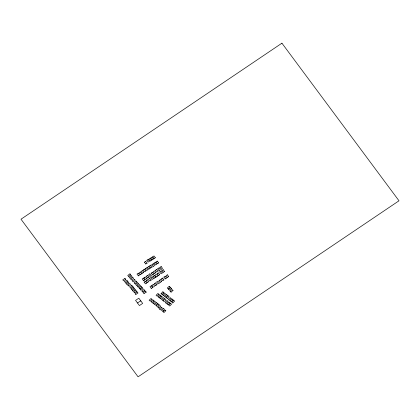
<?xml version="1.0" encoding="UTF-8"?>
<svg xmlns="http://www.w3.org/2000/svg" width="420" height="420" viewBox="0 0 420 420"><rect width="100%" height="100%" fill="white"/><g stroke="black" fill="none" stroke-linecap="round" stroke-linejoin="round"><path stroke-width="0.63" d="M152.009 299.281L150.985 298.478L149.147 300.274L150.218 301.093L152.024 299.281M158.912 294.273L157.075 296.111L156.083 295.286L157.899 293.444L158.891 294.273M153.946 300.699L152.108 302.536L151.111 301.707M157.972 296.725L159.784 294.871M161.059 293.648L162.871 291.79M153.725 303.807L155.563 301.969L154.518 301.161L152.707 303.004L153.741 303.812M159.012 297.533L160.834 295.664M162.099 294.452L163.926 292.582M161.432 296.131L159.569 297.953L160.629 298.804M163.7 295.717L165.538 293.879L164.498 293.076L162.682 294.913L163.716 295.722M156.434 302.563L154.602 304.374M160.608 298.798L162.451 296.935L161.401 296.137M157.479 303.387L155.642 305.225L154.649 304.395M164.341 298.373L163.322 297.575L161.506 299.413L162.55 300.19M164.598 296.331L166.409 294.473M156.282 305.792L158.125 303.928M162.545 300.221L164.362 298.379M165.638 297.139L167.459 295.27M159.143 304.731L157.3 306.595L156.308 305.765M163.159 300.772L165.008 298.919C167.554 299.423 164 303.004 163.191 300.757M166.252 297.691L168.1 295.838M157.983 307.33L159.831 305.487L160.85 306.301L159.028 308.159M167.297 298.51L169.113 296.672L168.068 295.848M166.204 303.334L165.191 302.505L167.008 300.662M169.291 300.258L168.278 299.423L170.095 297.581L171.113 298.415M161.369 307.282L159.537 309.099M166.184 303.329L168.026 301.466L166.96 300.641M169.276 300.253L171.119 298.384M167.081 303.944L168.877 302.059M170.173 300.867L171.969 298.977M163.359 308.511C165.926 308.868 162.435 312.627 161.574 310.343L163.391 308.5M168.121 304.752L169.942 302.883M171.213 301.665L173.035 299.801M170.499 303.329L171.538 304.18L169.722 306.017L168.725 305.188L170.541 303.35M172.83 302.941L171.817 302.106L173.633 300.269M162.955 311.729L164.803 309.876L165.8 310.706M172.809 302.935L174.652 301.072L173.586 300.248M168.231 288.887L167.291 288.005L169.239 286.277M168.709 289.454L170.683 287.705M171.623 288.582L169.643 290.336L168.688 289.411M170.111 291.244L172.09 289.511L173.003 290.414M171.071 292.147L173.024 290.419M148.124 259.423L146.827 260.3M144.48 262.19L145.719 261.356M148.88 259.229L150.124 258.363M150.791 258.048L152.035 257.187M152.717 256.788L154.014 255.943L155.342 257.759M129.974 273.893L127.764 275.383L128.552 276.386M145.792 263.954L147.058 263.125M150.16 261.009L151.457 260.164M153.368 258.983L152.072 259.828M155.347 257.738L154.056 258.584M124.992 278.36L122.782 279.851L123.569 280.849L125.748 279.384M128.52 276.407L130.73 274.916M131.36 275.73L129.15 277.221L129.938 278.219L132.116 276.748L131.318 275.704M124.645 281.61L126.856 280.14L127.586 281.18M138.285 273.242L137.009 274.076L138.374 275.872M140.359 272.002L139.12 272.837L140.401 274.617M142.427 270.611L141.162 271.441L142.517 273.242M143.304 269.987L144.548 269.125M146.606 267.829L145.315 268.706M147.472 267.372L148.764 266.553M149.567 266.012L150.806 265.178M132.877 277.468L130.657 278.911M153.993 263.214L155.237 262.322M151.966 264.621L153.206 263.781M127.612 281.159L125.407 282.649L124.677 281.605M156.088 261.996L157.327 261.161M128.163 281.935L125.942 283.379M138.359 275.846L139.597 275.011L138.285 273.215M145.882 270.921L144.59 271.777L143.278 269.981M140.432 274.601L141.697 273.74M143.74 272.381L142.496 273.236M148.838 269.157L150.103 268.296M150.88 267.781L152.145 266.921M156.544 264.149L155.305 264.983L153.972 263.188M153.279 266.385L154.539 265.555L153.184 263.76M157.405 263.765L158.645 262.93M132.374 280.859L134.584 279.368M128.321 285.915L130.525 284.424L129.738 283.427L127.559 284.897L128.347 285.894M134.915 283.647L134.153 282.629L136.3 281.159M131.749 285.185L129.544 286.676L130.331 287.674L132.51 286.204M134.883 283.668L137.088 282.177L136.3 281.18M143.483 278.082L142.212 278.964L143.572 280.765M144.134 277.72L145.425 276.875L146.753 278.691M146.47 276.187L147.709 275.352M149.872 273.856L148.628 274.717L149.961 276.512L151.205 275.651M151.179 273.152L152.418 272.318M156.723 269.404L155.426 270.281M157.71 268.842L159.002 267.971M159.894 267.393L161.191 266.516M136.348 285.296L135.592 284.277L137.739 282.812M133.161 286.944L130.935 288.388M136.316 285.317L138.527 283.831M143.546 280.76L144.79 279.904M146.759 278.67L145.493 279.526L144.165 277.709M147.751 277.967L149.047 277.095M154.571 273.483L155.815 272.627M152.497 274.921L153.762 274.06M159.043 270.637L160.335 269.792L158.981 267.997M161.254 269.199L162.498 268.338L161.165 266.548M131.707 289.454L133.917 287.963M137.272 285.973L139.482 284.482L140.207 285.521M144.16 282.098L145.404 281.211M146.197 280.665L147.441 279.778M149.756 278.281L148.459 279.158L149.846 280.964L151.09 280.108M150.759 277.709L152.056 276.832M132.305 290.199L134.516 288.729M153.064 276.329L154.361 275.457M156.356 276.964C153.163 275.116 156.907 272.774 157.595 276.129M157.106 273.756L158.372 272.927M160.97 271.157L159.679 271.976M161.947 270.522L163.186 269.661M138.028 286.991L140.238 285.5M135.277 289.748L133.067 291.239L132.342 290.194M141.089 286.209L138.868 287.653M134.447 292.735L133.686 291.711L135.865 290.246L136.589 291.286M147.478 282.445L148.775 281.6L147.415 279.804M146.738 283.006L145.467 283.894L144.134 282.093M153.389 278.659L152.119 279.515L150.796 277.699M154.423 278.135L155.694 277.252M156.329 276.959L157.6 276.077M158.44 275.552L159.684 274.696M162.309 272.895L161.038 273.782L159.71 271.966M163.259 272.291L164.519 271.457M139.64 288.719L141.845 287.228L141.057 286.23M134.416 292.756L136.621 291.265M142.328 287.705L140.107 289.149M135.839 294.473L135.077 293.454L137.256 291.984M135.807 294.494L138.012 293.002L137.225 292.005M144.732 290.498L143.976 289.475L141.797 290.945L142.585 291.947M163.942 277.1L165.181 276.266M167.359 274.822L166.094 275.651L167.454 277.447M151.247 285.842L150.008 286.681L151.289 288.461M151.935 285.338L153.221 284.519M156.728 282.046L158.025 281.201L159.353 283.022M159.085 280.492L160.377 279.673M161.343 278.98L162.587 278.087M154.397 283.773L155.642 282.907M142.553 291.968L144.764 290.477M144.028 293.564L143.273 292.546L145.42 291.076M165.254 278.869L166.52 278.008M167.438 277.426L168.672 276.586M151.321 288.445L152.586 287.584M159.359 282.996L158.088 283.852L156.76 282.035M160.451 282.277L161.716 281.416M163.895 279.909L162.655 280.744L161.317 278.975M155.678 285.553L156.975 284.707M144.002 293.585L146.207 292.094M137.498 302.978L140.716 300.809M140.915 301.019L142.663 303.392L139.424 305.576L135.566 300.379L138.805 298.195L140.936 301.067M150.738 258.032L152.124 259.844M156.041 261.98L157.421 263.791M148.827 259.214L150.213 261.019M159.92 267.404L161.28 269.199M161.894 270.506L163.228 272.302M151.914 264.605L153.248 266.401M144.428 262.175L145.766 263.97M149.515 265.997L150.875 267.808M163.889 277.084L165.249 278.896M148.811 269.162L147.504 267.361M151.132 273.137L152.465 274.932M160.419 282.293L159.117 280.487M146.417 276.171L147.803 277.982M154.345 283.757L155.731 285.563M166.415 294.494L167.433 295.297M162.876 291.806L163.9 292.609M171.985 299.024L173.009 299.828M164.624 296.305L165.643 297.108M161.086 293.622L162.109 294.42M166.283 297.68L167.302 298.483M170.163 300.851L171.218 301.639M159.789 294.887L160.808 295.691M168.898 302.106L169.916 302.909M157.999 296.699L159.017 297.502M167.076 303.933L168.126 304.721M156.44 302.579L157.458 303.382M153.925 300.694L152.885 299.849L151.064 301.691M158.099 303.954L159.138 304.757M161.375 307.304L162.414 308.107L160.582 309.944L159.584 309.115M158.015 307.325L159.033 308.128M162.986 311.719L164 312.548L165.816 310.706M169.213 286.304L170.173 287.185L168.221 288.918M170.651 287.711L171.612 288.614M170.142 291.233L171.082 292.115M157.332 261.135L158.671 262.904M167.365 274.796L168.693 276.586M163.165 269.661L164.514 271.478M152.754 256.778L154.103 258.599M152.009 257.187L153.363 259.009M155.211 262.353L156.571 264.149M165.186 276.239L166.514 278.061M160.97 271.131L162.304 272.947M150.097 258.368L151.452 260.185M157.742 268.832L159.091 270.653M156.697 269.435L158.051 271.252L156.786 272.087L155.458 270.27M162.561 278.119L163.916 279.935M158.377 272.9L159.71 274.669M148.097 259.455L149.452 261.272L148.186 262.106L146.858 260.29M150.811 265.151L152.14 266.973M157.117 273.735L158.466 275.557M155.836 272.648L154.481 270.832L153.237 271.688L154.597 273.488M160.382 279.647L161.71 281.468M145.703 261.329L147.053 263.146M148.769 266.527L150.097 268.349M152.402 272.291L153.752 274.113M154.34 275.483L155.689 277.305M153.101 276.318L154.45 278.14M146.585 267.86L147.934 269.677L146.669 270.512L145.346 268.695M149.846 273.856L151.2 275.678M152.035 276.864L153.384 278.681M155.615 282.912L156.97 284.729M144.522 269.125L145.877 270.947M147.688 275.326L149.042 277.147M149.73 278.313L151.079 280.13M153.227 284.492C156.324 286.199 152.733 288.766 151.966 285.332M142.427 270.585L143.766 272.354M151.226 285.82L152.581 287.637M140.338 271.976L141.692 273.793M146.176 280.639L147.53 282.461M143.456 278.108L144.811 279.93M145.378 281.237L146.732 283.059M145.42 291.097L146.176 292.115M142.296 287.705L143.052 288.745L140.879 290.215L140.149 289.175M137.739 282.828L138.495 283.852M134.552 279.368L135.308 280.408L133.13 281.878L132.405 280.838M132.846 277.473L133.607 278.512L131.429 279.977L130.699 278.938M130.699 274.937L129.932 273.866M138.91 287.679L139.671 288.697M137.267 285.957L138.059 286.97M133.886 287.983L133.119 286.918M135.245 289.769L134.479 288.697M132.478 286.225L131.712 285.159M128.132 281.935L128.888 282.975L126.709 284.445L125.984 283.4M125.717 279.405L124.95 278.334M130.982 288.414L131.738 289.433M281.925 43.181L21 219.209L138.075 376.819L399 200.791L281.925 43.181"/></g></svg>
